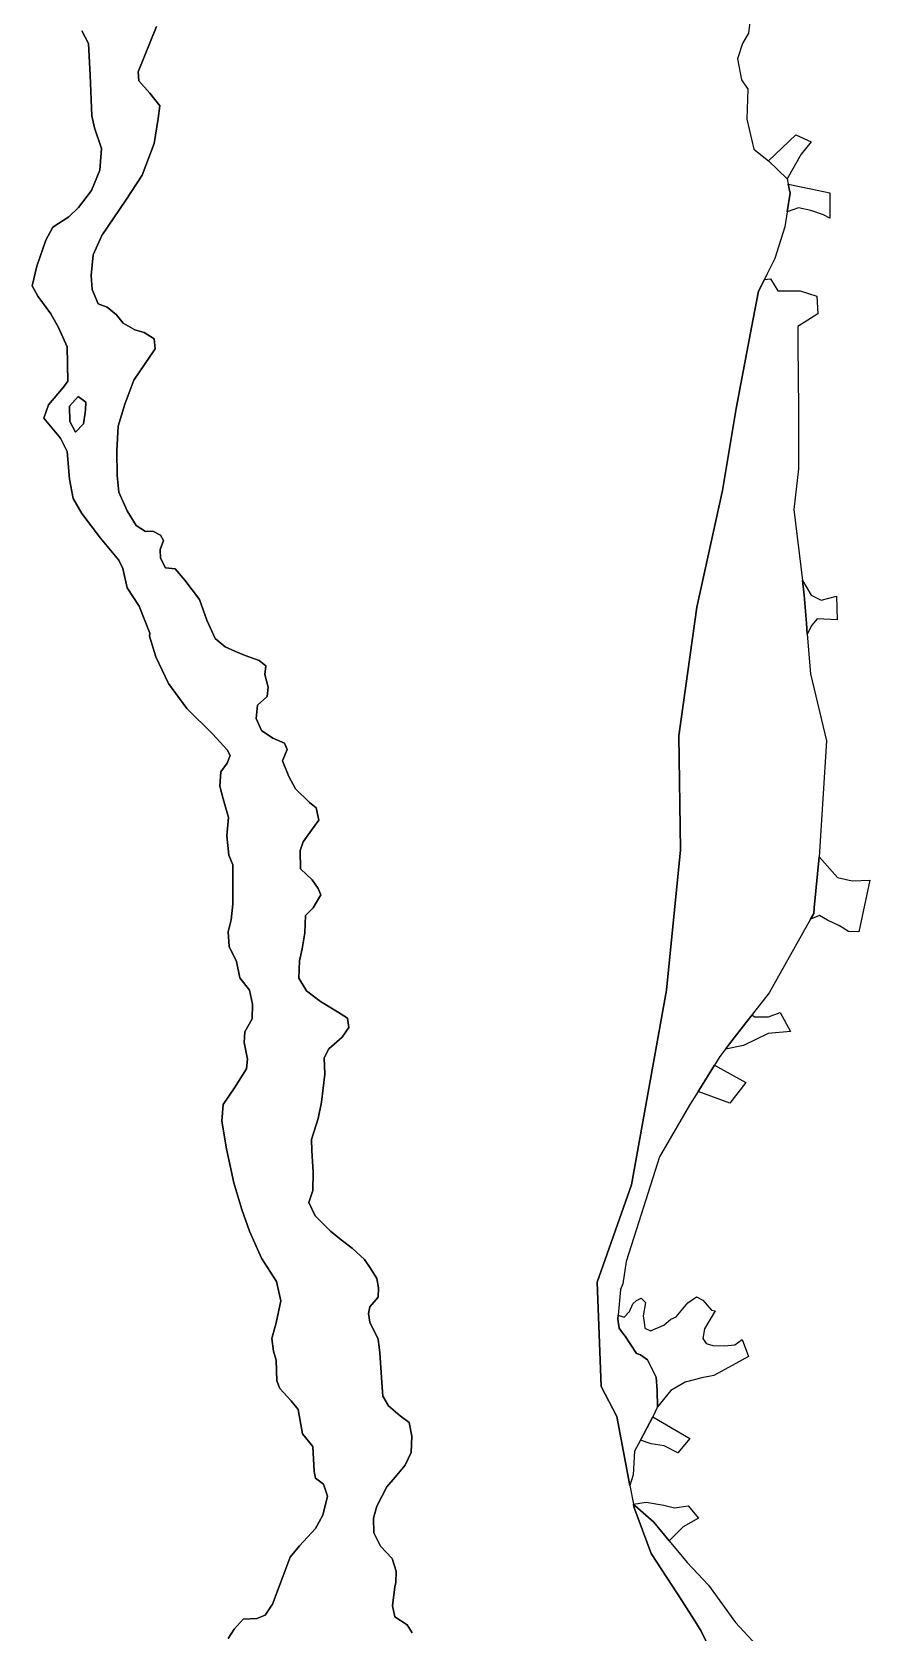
# Model space of a CAD drawing. Header units: inches. Extents: x 288635 to 1232953, y 676945 to 1655780.
# Drawn here: x 458689 to 472629, y 1344841 to 1371458 of the extents above; entities that cross this region are included whole.
import ezdxf

# ---------------------------------------------------------------- set-up
doc = ezdxf.new("R2010")
doc.units = ezdxf.units.IN
doc.header["$MEASUREMENT"] = 0

msp = doc.modelspace()

# ---------------------------------------------------------------- linework, layer by layer
at = {"color": 1}
for points in [[(470668.6423, 1371929.0639), (470609.7211, 1371435.5988), (470506.609, 1371266.2004), (470425.5923, 1371008.4201), (470491.8787, 1370662.258), (470594.9908, 1370507.5898), (470580.2605, 1370006.7596), (470698.1029, 1369505.9293), (470938.0445, 1369315.0666), (471250.4892, 1369012.4642), (471268.8615, 1368928.4766), (471302.0452, 1368776.7794), (471252.606, 1368463.6644), (471213.6634, 1368217.0279), (471045.4105, 1367690.0095), (470918.7996, 1367435.2155), (470871.6564, 1367340.3437), (470774.6778, 1367145.1823), (470659.8581, 1366540.0328), (470404.2461, 1365192.8456), (470173.4036, 1363832.2268), (469746.4972, 1361891.9976), (469448.0639, 1359748.4513), (469478.2026, 1357850.6434), (469246.6917, 1355518.9981), (468662.6824, 1352281.962), (468089.1373, 1350659.3367), (468155.2833, 1348923.0051), (468419.8671, 1348426.9104), (468634.6906, 1347276.9727), (468692.6189, 1346966.8862), (468700.9875, 1346922.0896), (468987.6765, 1346145.6403), (469497.9807, 1345362.2269), (469744.7579, 1344983.3773), (469818.0904, 1344854.6535), (470250.0814, 1343973.0466)], [(459519.6697, 1371476.508), (459630.7949, 1371264.8409), (459657.2533, 1370740.9648), (459683.7117, 1370063.6301), (459726.0451, 1369862.5464), (459847.7537, 1369518.5874), (459816.0036, 1369158.7533), (459678.42, 1368820.086), (459461.4612, 1368539.6271), (459300.945, 1368382.455), (459032.8354, 1368211.5431), (458916.4185, 1367994.5843), (458768.2515, 1367560.6668), (458688.8763, 1367232.5828), (458784.1265, 1367063.2491), (459001.0853, 1366766.9152), (459128.0855, 1366539.3731), (459276.2525, 1366221.8725), (459286.8359, 1365650.3713), (459210.2416, 1365549.1549), (458964.0435, 1365253.4955), (458884.6684, 1365031.2451), (459165.1273, 1364703.1611), (459276.2525, 1364480.9106), (459313.2942, 1364020.5347), (459371.5027, 1363697.7424), (459519.6697, 1363449.0336), (459826.5869, 1363036.2828), (460133.5042, 1362671.157), (460202.296, 1362533.5734), (460271.0878, 1362210.7811), (460472.1716, 1361903.8638), (460646.7969, 1361454.0713), (460645.9303, 1361409.0572), (460751.1312, 1361063.6601), (460961.4753, 1360619.1592), (461263.1009, 1360202.4397), (461699.6643, 1359777.7826), (461937.7898, 1359515.8445), (461985.4149, 1359420.5943), (461933.821, 1359293.5941), (461830.6333, 1359150.7188), (461814.7583, 1358912.5933), (461866.3521, 1358698.2804), (461957.6336, 1358392.686), (461929.8523, 1358083.1229), (461961.6023, 1357765.6223), (462029.0712, 1357602.9032), (462029.0712, 1357289.3713), (462029.0712, 1356948.0581), (462001.2899, 1356690.0889), (461949.696, 1356487.6822), (461969.5398, 1356241.6192), (462088.6026, 1355995.5562), (462148.1339, 1355725.6807), (462306.8843, 1355515.3365), (462358.4781, 1355285.1486), (462350.5406, 1355039.0856), (462231.4779, 1354824.7727), (462215.6028, 1354646.1785), (462275.1342, 1354372.3342), (462255.2904, 1354209.6152), (462056.8525, 1353892.1145), (461866.3521, 1353618.2702), (461846.5083, 1353340.4572), (461921.9147, 1352876.1125), (462048.915, 1352312.5489), (462179.884, 1351868.048), (462306.8843, 1351510.8598), (462505.3222, 1351058.4214), (462755.3539, 1350673.4518), (462826.7916, 1350351.9825), (462751.3852, 1349982.888), (462679.9475, 1349724.9187), (462707.7288, 1349510.6058), (462750.0247, 1349363.9799), (462763.6883, 1349016.8923), (462811.3134, 1348889.892), (463001.8138, 1348687.4854), (463116.9078, 1348544.6101), (463188.3454, 1348139.7968), (463362.9708, 1347925.4839), (463382.8145, 1347512.733), (463406.6271, 1347397.639), (463537.5961, 1347302.3889), (463605.065, 1347099.9822), (463529.6586, 1346782.4816), (463406.6271, 1346560.2311), (463140.7203, 1346274.4806), (462981.97, 1346087.9489), (462815.2822, 1345639.4793), (462688.2819, 1345306.1036), (462569.2192, 1345119.572), (462426.3439, 1345064.0094), (462200.1247, 1345056.0719), (462049.3119, 1344889.384), (461950.0929, 1344730.6337)], [(461950.0929, 1344730.6337), (462049.3119, 1344889.384), (462200.1247, 1345056.0719), (462426.3439, 1345064.0094), (462569.2192, 1345119.572), (462688.2819, 1345306.1036), (462815.2822, 1345639.4793), (462981.97, 1346087.9489), (463140.7203, 1346274.4806), (463406.6271, 1346560.2311), (463529.6586, 1346782.4816), (463605.065, 1347099.9822), (463537.5961, 1347302.3889), (463406.6271, 1347397.639), (463382.8145, 1347512.733), (463362.9708, 1347925.4839), (463188.3454, 1348139.7968), (463116.9078, 1348544.6101), (463001.8138, 1348687.4854), (462811.3134, 1348889.892), (462763.6883, 1349016.8923), (462750.0247, 1349363.9799), (462707.7288, 1349510.6058), (462679.9475, 1349724.9187), (462751.3852, 1349982.888), (462826.7916, 1350351.9825), (462755.3539, 1350673.4518), (462505.3222, 1351058.4214), (462306.8843, 1351510.8598), (462179.884, 1351868.048), (462048.915, 1352312.5489), (461921.9147, 1352876.1125), (461846.5083, 1353340.4572), (461866.3521, 1353618.2702), (462056.8525, 1353892.1145), (462255.2904, 1354209.6152), (462275.1342, 1354372.3342), (462215.6028, 1354646.1785), (462231.4779, 1354824.7727), (462350.5406, 1355039.0856), (462358.4781, 1355285.1486), (462306.8843, 1355515.3365), (462148.1339, 1355725.6807), (462088.6026, 1355995.5562), (461969.5398, 1356241.6192), (461949.696, 1356487.6822), (462001.2899, 1356690.0889), (462029.0712, 1356948.0581), (462029.0712, 1357289.3713), (462029.0712, 1357602.9032), (461961.6023, 1357765.6223), (461929.8523, 1358083.1229), (461957.6336, 1358392.686), (461866.3521, 1358698.2804), (461814.7583, 1358912.5933), (461830.6333, 1359150.7188), (461933.821, 1359293.5941), (461985.4149, 1359420.5943), (461937.7898, 1359515.8445), (461699.6643, 1359777.7826), (461263.1009, 1360202.4397), (460961.4753, 1360619.1592), (460751.1312, 1361063.6601), (460645.9303, 1361409.0572), (460646.7969, 1361454.0713), (460472.1716, 1361903.8638), (460271.0878, 1362210.7811), (460202.296, 1362533.5734), (460133.5042, 1362671.157), (459826.5869, 1363036.2828), (459519.6697, 1363449.0336), (459371.5027, 1363697.7424), (459313.2942, 1364020.5347), (459276.2525, 1364480.9106), (459165.1273, 1364703.1611), (458884.6684, 1365031.2451), (458964.0435, 1365253.4955), (459210.2416, 1365549.1549), (459286.8359, 1365650.3713), (459276.2525, 1366221.8725), (459128.0855, 1366539.3731), (459001.0853, 1366766.9152), (458784.1265, 1367063.2491), (458688.8763, 1367232.5828), (458768.2515, 1367560.6668), (458916.4185, 1367994.5843), (459032.8354, 1368211.5431), (459300.945, 1368382.455), (459461.4612, 1368539.6271), (459678.42, 1368820.086), (459816.0036, 1369158.7533), (459847.7537, 1369518.5874), (459726.0451, 1369862.5464), (459683.7117, 1370063.6301), (459657.2533, 1370740.9648), (459630.7949, 1371264.8409), (459519.6697, 1371476.508)], [(465011.3282, 1344828.5297), (464931.9531, 1344960.8217), (464726.9006, 1345093.1136), (464683.9057, 1345278.3223), (464726.5483, 1345593.7472), (464743.4371, 1345665.2762), (464746.7444, 1345853.7922), (464680.5984, 1346062.152), (464485.4678, 1346270.5118), (464373.0196, 1346492.1008), (464369.7123, 1346736.8409), (464422.6291, 1346935.2787), (464591.3013, 1347252.7794), (464730.2079, 1347414.837), (464898.8801, 1347616.5822), (464998.099, 1347824.942), (465008.0209, 1348099.4477), (464961.7187, 1348327.6513), (464812.8903, 1348436.7922), (464617.7597, 1348605.4644), (464525.1554, 1348764.2147), (464508.6189, 1348989.111), (464475.5459, 1349485.2057), (464449.0875, 1349713.4093), (464306.8737, 1349994.5297), (464287.0299, 1350140.0508), (464310.181, 1350252.4989), (464445.7802, 1350407.9419), (464452.3948, 1350566.6923), (464422.6291, 1350722.1353), (464323.4102, 1350880.8856), (464220.8839, 1351039.6359), (464015.8314, 1351224.8446), (463830.6227, 1351367.0584), (463652.0286, 1351509.2723), (463397.3667, 1351763.9342), (463291.5331, 1351985.5232), (463360.9864, 1352187.2684), (463367.601, 1352491.5399), (463344.4499, 1352848.7281), (463341.1426, 1353033.9368), (463446.9761, 1353381.2031), (463503.2002, 1353655.7089), (463559.4243, 1354122.0379), (463549.5024, 1354393.2364), (463625.5702, 1354542.0648), (463847.1592, 1354733.8881), (463959.6074, 1354895.9457), (463936.4563, 1355054.696), (463771.0914, 1355157.2223), (463486.6637, 1355329.2018), (463255.1528, 1355507.7959), (463128.814, 1355716.1557), (463136.7515, 1356005.875), (463180.4079, 1356204.3129), (463228.033, 1356470.2197), (463235.9705, 1356759.939), (463366.9395, 1356886.9393), (463493.9398, 1357101.2522), (463450.2834, 1357208.4087), (463347.0957, 1357351.284), (463156.5953, 1357537.8156), (463152.6266, 1357839.4412), (463200.2517, 1357986.2852), (463339.1582, 1358180.7544), (463458.2209, 1358343.4734), (463414.5646, 1358549.8489), (463303.4394, 1358637.1615), (463073.2514, 1358867.3495), (462962.1262, 1359069.7561), (462858.277, 1359333.6521), (462933.6834, 1359524.1525), (462890.0271, 1359627.3402), (462695.558, 1359710.6841), (462505.0576, 1359837.6843), (462417.7449, 1360036.1222), (462437.5887, 1360258.3727), (462600.3078, 1360401.248), (462616.1828, 1360556.0295), (462564.5889, 1360770.3425), (462580.464, 1360913.2177), (462465.37, 1361000.5304), (462235.182, 1361083.8743), (462076.4317, 1361151.3432), (461901.8064, 1361226.7496), (461735.1185, 1361369.6249), (461596.212, 1361671.2505), (461477.1493, 1362016.5325), (461231.0863, 1362338.0018), (461068.3672, 1362528.5022), (460909.6169, 1362544.3773), (460826.273, 1362707.0963), (460822.3042, 1362849.9716), (460873.8981, 1362996.8157), (460826.273, 1363088.0971), (460699.2727, 1363155.566), (460576.2412, 1363147.6285), (460421.4597, 1363246.8474), (460270.6469, 1363492.9104), (460135.7091, 1363802.4735), (460103.959, 1364080.2866), (460099.9903, 1364489.0686), (460119.8341, 1364901.8195), (460230.9593, 1365266.9452), (460381.7721, 1365663.821), (460738.9603, 1366187.697), (460723.0853, 1366354.3849), (460556.3974, 1366457.5726), (460401.6159, 1366501.2289), (460203.178, 1366612.3541), (460096.0215, 1366751.2607), (459941.2399, 1366882.2297), (459790.4271, 1366937.7923), (459687.2394, 1367171.949), (459671.3644, 1367406.1057), (459707.0832, 1367751.3877), (459853.0453, 1368073.9595), (460249.9211, 1368661.3357), (460519.7967, 1369074.0865), (460720.8804, 1369603.2542), (460789.6722, 1370021.2967), (460816.1306, 1370227.6721), (460646.7969, 1370439.3392), (460466.8799, 1370645.7146), (460456.2965, 1370793.8816), (460757.9221, 1371550.5915)], [(460757.9221, 1371550.5915), (460456.2965, 1370793.8816), (460466.8799, 1370645.7146), (460646.7969, 1370439.3392), (460816.1306, 1370227.6721), (460789.6722, 1370021.2967), (460720.8804, 1369603.2542), (460519.7967, 1369074.0865), (460249.9211, 1368661.3357), (459853.0453, 1368073.9595), (459707.0832, 1367751.3877), (459671.3644, 1367406.1057), (459687.2394, 1367171.949), (459790.4271, 1366937.7923), (459941.2399, 1366882.2297), (460096.0215, 1366751.2607), (460203.178, 1366612.3541), (460401.6159, 1366501.2289), (460556.3974, 1366457.5726), (460723.0853, 1366354.3849), (460738.9603, 1366187.697), (460381.7721, 1365663.821), (460230.9593, 1365266.9452), (460119.8341, 1364901.8195), (460099.9903, 1364489.0686), (460103.959, 1364080.2866), (460135.7091, 1363802.4735), (460270.6469, 1363492.9104), (460421.4597, 1363246.8474), (460576.2412, 1363147.6285), (460699.2727, 1363155.566), (460826.273, 1363088.0971), (460873.8981, 1362996.8157), (460822.3042, 1362849.9716), (460826.273, 1362707.0963), (460909.6169, 1362544.3773), (461068.3672, 1362528.5022), (461231.0863, 1362338.0018), (461477.1493, 1362016.5325), (461596.212, 1361671.2505), (461735.1185, 1361369.6249), (461901.8064, 1361226.7496), (462076.4317, 1361151.3432), (462235.182, 1361083.8743), (462465.37, 1361000.5304), (462580.464, 1360913.2177), (462564.5889, 1360770.3425), (462616.1828, 1360556.0295), (462600.3078, 1360401.248), (462437.5887, 1360258.3727), (462417.7449, 1360036.1222), (462505.0576, 1359837.6843), (462695.558, 1359710.6841), (462890.0271, 1359627.3402), (462933.6834, 1359524.1525), (462858.277, 1359333.6521), (462962.1262, 1359069.7561), (463073.2514, 1358867.3495), (463303.4394, 1358637.1615), (463414.5646, 1358549.8489), (463458.2209, 1358343.4734), (463339.1582, 1358180.7544), (463200.2517, 1357986.2852), (463152.6266, 1357839.4412), (463156.5953, 1357537.8156), (463347.0957, 1357351.284), (463450.2834, 1357208.4087), (463493.9398, 1357101.2522), (463366.9395, 1356886.9393), (463235.9705, 1356759.939), (463228.033, 1356470.2197), (463180.4079, 1356204.3129), (463136.7515, 1356005.875), (463128.814, 1355716.1557), (463255.1528, 1355507.7959), (463486.6637, 1355329.2018), (463771.0914, 1355157.2223), (463936.4563, 1355054.696), (463959.6074, 1354895.9457), (463847.1592, 1354733.8881), (463625.5702, 1354542.0648), (463549.5024, 1354393.2364), (463559.4243, 1354122.0379), (463503.2002, 1353655.7089), (463446.9761, 1353381.2031), (463341.1426, 1353033.9368), (463344.4499, 1352848.7281), (463367.601, 1352491.5399), (463360.9864, 1352187.2684), (463291.5331, 1351985.5232), (463397.3667, 1351763.9342), (463652.0286, 1351509.2723), (463830.6227, 1351367.0584), (464015.8314, 1351224.8446), (464220.8839, 1351039.6359), (464323.4102, 1350880.8856), (464422.6291, 1350722.1353), (464452.3948, 1350566.6923), (464445.7802, 1350407.9419), (464310.181, 1350252.4989), (464287.0299, 1350140.0508), (464306.8737, 1349994.5297), (464449.0875, 1349713.4093), (464475.5459, 1349485.2057), (464508.6189, 1348989.111), (464525.1554, 1348764.2147), (464617.7597, 1348605.4644), (464812.8903, 1348436.7922), (464961.7187, 1348327.6513), (465008.0209, 1348099.4477), (464998.099, 1347824.942), (464898.8801, 1347616.5822), (464730.2079, 1347414.837), (464591.3013, 1347252.7794), (464422.6291, 1346935.2787), (464369.7123, 1346736.8409), (464373.0196, 1346492.1008), (464485.4678, 1346270.5118), (464680.5984, 1346062.152), (464746.7444, 1345853.7922), (464743.4371, 1345665.2762), (464726.5483, 1345593.7472), (464683.9057, 1345278.3223), (464726.9006, 1345093.1136), (464931.9531, 1344960.8217), (465011.3282, 1344828.5297)], [(470250.0814, 1343973.0466), (469818.0904, 1344854.6535), (469744.7579, 1344983.3773), (469497.9807, 1345362.2269), (468987.6765, 1346145.6403), (468700.9875, 1346922.0896), (468692.6189, 1346966.8862), (468723.607, 1346939.613), (469035.1123, 1346665.452), (469287.0782, 1346359.3314), (469586.9072, 1345995.0605), (469943.1928, 1345622.2422), (470394.015, 1344997.5153), (470740.481, 1344620.6513)]]:
    msp.add_lwpolyline(points, dxfattribs=at)
for points in [[(471486.2172, 1369427.0725), (471250.4892, 1369012.4642), (470938.0445, 1369315.0666), (471397.317, 1369744.5732), (471651.3175, 1369630.2729), (471486.2172, 1369427.0725)], [(471962.4682, 1368779.3712), (471962.4682, 1368360.2704), (471854.5179, 1368417.4205), (471644.9675, 1368487.2707), (471441.7671, 1368531.7207), (471252.606, 1368463.6644), (471302.0452, 1368776.7794), (471268.8615, 1368928.4766), (471645.4899, 1368847.5124), (471962.4682, 1368779.3712)], [(470971.883, 1367351.787), (471097.626, 1367154.1634), (471468.0434, 1367154.1634), (471745.8565, 1367061.559), (471759.0857, 1366770.5168), (471428.3558, 1366558.8497), (471428.3558, 1366254.5782), (471441.585, 1365183.0136), (471441.585, 1364190.8241), (471362.2099, 1363516.1352), (471504.3206, 1362335.5231), (471534.1894, 1362087.3824), (471571.5598, 1361624.9242), (471586.3643, 1361441.7179), (471640.0229, 1360777.6923), (471904.6068, 1359666.44), (471785.544, 1357734.9779), (471702.2004, 1356889.6351), (471692.9397, 1356795.7051), (471638.6823, 1356698.8168), (470952.1049, 1355472.7858), (470692.9815, 1355138.4331), (470670.6658, 1355109.6387), (470564.4107, 1354972.5353), (470294.0459, 1354623.6775), (470225.6043, 1354535.3658), (470131.8949, 1354414.4504), (470042.3375, 1354270.6871), (469807.8939, 1353894.3435), (469770.5223, 1353834.3523), (469629.1856, 1353607.4696), (469126.4762, 1352747.572), (468782.5172, 1351662.7782), (468570.8501, 1351001.3186), (468516.4201, 1350632.4041), (468481.1903, 1350535.7287), (468438.288, 1350110.5302), (468431.8611, 1350046.8338), (468457.2611, 1349894.4335), (468513.9894, 1349819.9777), (468558.8614, 1349761.0832), (468743.0113, 1349471.3666), (468811.4344, 1349450.7085), (468928.0383, 1349370.159), (469072.484, 1349081.2676), (469087.439, 1348855.8762), (469092.2624, 1348586.3309), (469014.1277, 1348420.6853), (468811.8535, 1348030.7946), (468711.2617, 1347849.7294), (468688.1363, 1347452.8467), (468634.6906, 1347276.9727), (468419.8671, 1348426.9104), (468155.2833, 1348923.0051), (468089.1373, 1350659.3367), (468662.6824, 1352281.962), (469246.6917, 1355518.9981), (469478.2026, 1357850.6434), (469448.0639, 1359748.4513), (469746.4972, 1361891.9976), (470173.4036, 1363832.2268), (470404.2461, 1365192.8456), (470659.8581, 1366540.0328), (470774.6778, 1367145.1823), (470871.6564, 1367340.3437), (470971.883, 1367351.787)], [(459543.1074, 1364941.3351), (459410.8155, 1364798.4598), (459320.8569, 1364978.3768), (459310.2736, 1365232.3773), (459458.4405, 1365391.1276), (459585.4408, 1365301.1691), (459580.1491, 1365174.1689), (459572.9759, 1365129.08), (459543.1074, 1364941.3351)], [(459320.8569, 1364978.3768), (459410.8155, 1364798.4598), (459543.1074, 1364941.3351), (459572.9759, 1365129.08), (459580.1491, 1365174.1689), (459585.4408, 1365301.1691), (459458.4405, 1365391.1276), (459310.2736, 1365232.3773), (459320.8569, 1364978.3768)], [(471651.3175, 1362086.4579), (471816.4179, 1362003.9077), (472070.4184, 1362073.7578), (472083.1184, 1361680.057), (471752.9177, 1361692.7571), (471664.0176, 1361591.1569), (471586.3643, 1361441.7179), (471571.5598, 1361624.9242), (471534.1894, 1362087.3824), (471504.3206, 1362335.5231), (471651.3175, 1362086.4579)], [(472089.4684, 1357393.7985), (472330.7689, 1357336.6484), (472629.2195, 1357349.3484), (472445.0691, 1356485.7467), (472273.6188, 1356492.0967), (472121.2185, 1356587.3469), (471924.3681, 1356682.597), (471791.0178, 1356758.7972), (471638.6823, 1356698.8168), (471692.9397, 1356795.7051), (471702.2004, 1356889.6351), (471785.544, 1357734.9779), (472089.4684, 1357393.7985)], [(471136.9665, 1355145.894), (471308.4168, 1354828.3933), (470933.7661, 1354796.6433), (470527.3653, 1354599.7929), (470225.6043, 1354535.3658), (470294.0459, 1354623.6775), (470564.4107, 1354972.5353), (470670.6658, 1355109.6387), (470708.454, 1355075.3635), (470795.7667, 1355072.2452), (470943.2715, 1355072.1054), (471136.9665, 1355145.894)], [(470563.3487, 1353980.6666), (470296.6482, 1353637.766), (469770.5223, 1353834.3523), (469807.8939, 1353894.3435), (470042.3375, 1354270.6871), (470563.3487, 1353980.6666)], [(469875.0413, 1349884.3675), (469847.9139, 1349721.9248), (469902.9474, 1349641.4913), (470013.0143, 1349607.6246), (470207.748, 1349603.3912), (470381.315, 1349620.3246), (470504.0819, 1349704.9914), (470605.6821, 1349425.5909), (470334.1874, 1349275.0347), (470032.8471, 1349107.9278), (469830.9806, 1349069.9902), (469555.8133, 1348998.0233), (469318.7462, 1348858.3231), (469092.2624, 1348586.3309), (469087.439, 1348855.8762), (469072.484, 1349081.2676), (468928.0383, 1349370.159), (468811.4344, 1349450.7085), (468743.0113, 1349471.3666), (468558.8614, 1349761.0832), (468513.9894, 1349819.9777), (468457.2611, 1349894.4335), (468431.8611, 1350046.8338), (468438.288, 1350110.5302), (468539.8113, 1350077.5255), (468628.7115, 1350170.659), (468683.7449, 1350301.8926), (468743.0117, 1350356.9261), (468823.4452, 1350395.0261), (468895.412, 1350323.0593), (468853.0786, 1350098.6922), (468876.8695, 1349948.2622), (468885.534, 1349893.4763), (468975.8455, 1349853.1584), (469200.2126, 1349946.2919), (469318.7462, 1350043.6588), (469403.413, 1350085.9922), (469598.1468, 1350314.5926), (469742.0804, 1350416.1928), (469847.9139, 1350361.1594), (469991.8475, 1350196.0591), (470055.3477, 1350183.359), (469875.0413, 1349884.3675)], [(469632.0135, 1348058.2215), (469433.0464, 1347821.1543), (469204.446, 1347935.4545), (468988.5455, 1347969.3213), (468811.8535, 1348030.7946), (469014.1277, 1348420.6853), (469632.0135, 1348058.2215)], [(469199.9148, 1346952.0379), (469378.013, 1346906.7525), (469604.6911, 1346939.8524), (469773.6508, 1346733.9598), (469518.9423, 1346591.323), (469287.0782, 1346359.3314), (469035.1123, 1346665.452), (468723.607, 1346939.613), (468692.6189, 1346966.8862), (468903.8787, 1346999.886), (469199.9148, 1346952.0379)]]:
    msp.add_lwpolyline(points, close=True, dxfattribs=at)

doc.saveas('drawing.dxf')
